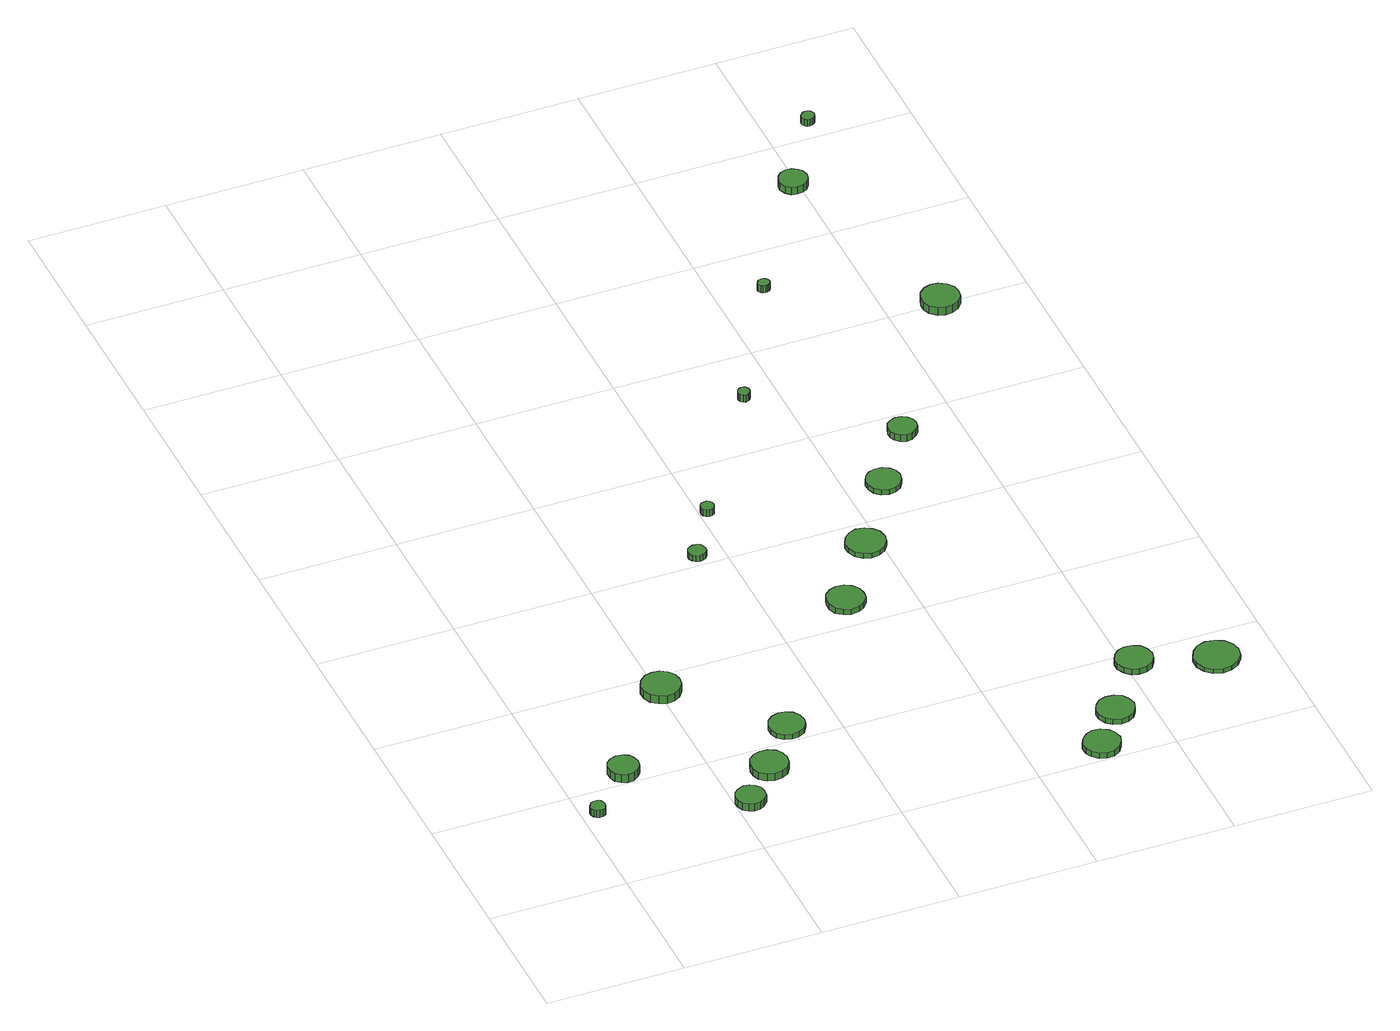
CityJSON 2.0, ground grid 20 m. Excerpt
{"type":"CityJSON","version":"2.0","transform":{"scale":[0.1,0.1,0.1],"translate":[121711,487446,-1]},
"CityObjects":{
"tree1":{"type":"SolitaryVegetationObject","attributes":{"function":"something"},"geometry":[{"type":"MultiSurface","lod":"1","boundaries":[[[0,1,2,3,4,5,6,7,8,9,10,11,12,13,14]],[[15,16,17,18,19,20,21,22,23,24,25,26,27,28,29]],[[0,29,28,1]],[[1,28,27,2]],[[2,27,26,3]],[[3,26,25,4]],[[4,25,24,5]],[[5,24,23,6]],[[6,23,22,7]],[[7,22,21,8]],[[8,21,20,9]],[[9,20,19,10]],[[10,19,18,11]],[[11,18,17,12]],[[12,17,16,13]],[[13,16,15,14]],[[14,15,29,0]]]}]},
"tree2":{"type":"SolitaryVegetationObject","attributes":{"function":"something"},"geometry":[{"type":"MultiSurface","lod":"1","boundaries":[[[30,31,32,33,34,35,36,37,38,39,40,41,42,43,44]],[[45,46,47,48,49,50,51,52,53,54,55,56,57,58,59]],[[30,59,58,31]],[[31,58,57,32]],[[32,57,56,33]],[[33,56,55,34]],[[34,55,54,35]],[[35,54,53,36]],[[36,53,52,37]],[[37,52,51,38]],[[38,51,50,39]],[[39,50,49,40]],[[40,49,48,41]],[[41,48,47,42]],[[42,47,46,43]],[[43,46,45,44]],[[44,45,59,30]]]}]},
"tree3":{"type":"SolitaryVegetationObject","attributes":{"function":"something"},"geometry":[{"type":"MultiSurface","lod":"1","boundaries":[[[60,61,62,63,64,65,66,67,68,69,70,71,72,73,74]],[[75,76,77,78,79,80,81,82,83,84,85,86,87,88,89]],[[60,89,88,61]],[[61,88,87,62]],[[62,87,86,63]],[[63,86,85,64]],[[64,85,84,65]],[[65,84,83,66]],[[66,83,82,67]],[[67,82,81,68]],[[68,81,80,69]],[[69,80,79,70]],[[70,79,78,71]],[[71,78,77,72]],[[72,77,76,73]],[[73,76,75,74]],[[74,75,89,60]]]}]},
"tree4":{"type":"SolitaryVegetationObject","attributes":{"function":"something"},"geometry":[{"type":"MultiSurface","lod":"1","boundaries":[[[90,91,92,93,94,95,96,97,98,99,100,101,102,103,104]],[[105,106,107,108,109,110,111,112,113,114,115,116,117,118,119]],[[90,119,118,91]],[[91,118,117,92]],[[92,117,116,93]],[[93,116,115,94]],[[94,115,114,95]],[[95,114,113,96]],[[96,113,112,97]],[[97,112,111,98]],[[98,111,110,99]],[[99,110,109,100]],[[100,109,108,101]],[[101,108,107,102]],[[102,107,106,103]],[[103,106,105,104]],[[104,105,119,90]]]}]},
"tree5":{"type":"SolitaryVegetationObject","attributes":{"function":"something"},"geometry":[{"type":"MultiSurface","lod":"1","boundaries":[[[120,121,122,123,124,125,126,127,128,129,130,131,132,133,134]],[[135,136,137,138,139,140,141,142,143,144,145,146,147,148,149]],[[120,149,148,121]],[[121,148,147,122]],[[122,147,146,123]],[[123,146,145,124]],[[124,145,144,125]],[[125,144,143,126]],[[126,143,142,127]],[[127,142,141,128]],[[128,141,140,129]],[[129,140,139,130]],[[130,139,138,131]],[[131,138,137,132]],[[132,137,136,133]],[[133,136,135,134]],[[134,135,149,120]]]}]},
"tree6":{"type":"SolitaryVegetationObject","attributes":{"function":"something"},"geometry":[{"type":"MultiSurface","lod":"1","boundaries":[[[150,151,152,153,154,155,156,157,158,159,160,161,162,163,164]],[[165,166,167,168,169,170,171,172,173,174,175,176,177,178,179]],[[150,179,178,151]],[[151,178,177,152]],[[152,177,176,153]],[[153,176,175,154]],[[154,175,174,155]],[[155,174,173,156]],[[156,173,172,157]],[[157,172,171,158]],[[158,171,170,159]],[[159,170,169,160]],[[160,169,168,161]],[[161,168,167,162]],[[162,167,166,163]],[[163,166,165,164]],[[164,165,179,150]]]}]},
"tree7":{"type":"SolitaryVegetationObject","attributes":{"function":"something"},"geometry":[{"type":"MultiSurface","lod":"1","boundaries":[[[180,181,182,183,184,185,186,187,188,189,190,191,192,193,194]],[[195,196,197,198,199,200,201,202,203,204,205,206,207,208,209]],[[180,209,208,181]],[[181,208,207,182]],[[182,207,206,183]],[[183,206,205,184]],[[184,205,204,185]],[[185,204,203,186]],[[186,203,202,187]],[[187,202,201,188]],[[188,201,200,189]],[[189,200,199,190]],[[190,199,198,191]],[[191,198,197,192]],[[192,197,196,193]],[[193,196,195,194]],[[194,195,209,180]]]}]},
"tree8":{"type":"SolitaryVegetationObject","attributes":{"function":"something"},"geometry":[{"type":"MultiSurface","lod":"1","boundaries":[[[210,211,212,213,214,215,216,217,218,219,220,221,222,223,224]],[[225,226,227,228,229,230,231,232,233,234,235,236,237,238,239]],[[210,239,238,211]],[[211,238,237,212]],[[212,237,236,213]],[[213,236,235,214]],[[214,235,234,215]],[[215,234,233,216]],[[216,233,232,217]],[[217,232,231,218]],[[218,231,230,219]],[[219,230,229,220]],[[220,229,228,221]],[[221,228,227,222]],[[222,227,226,223]],[[223,226,225,224]],[[224,225,239,210]]]}]},
"tree9":{"type":"SolitaryVegetationObject","attributes":{"function":"something"},"geometry":[{"type":"MultiSurface","lod":"1","boundaries":[[[240,241,242,243,244,245,246,247,248,249,250,251,252,253,254]],[[255,256,257,258,259,260,261,262,263,264,265,266,267,268,269]],[[240,269,268,241]],[[241,268,267,242]],[[242,267,266,243]],[[243,266,265,244]],[[244,265,264,245]],[[245,264,263,246]],[[246,263,262,247]],[[247,262,261,248]],[[248,261,260,249]],[[249,260,259,250]],[[250,259,258,251]],[[251,258,257,252]],[[252,257,256,253]],[[253,256,255,254]],[[254,255,269,240]]]}]},
"tree10":{"type":"SolitaryVegetationObject","attributes":{"function":"something"},"geometry":[{"type":"MultiSurface","lod":"1","boundaries":[[[270,271,272,273,274,275,276,277,278,279,280,281,282,283,284]],[[285,286,287,288,289,290,291,292,293,294,295,296,297,298,299]],[[270,299,298,271]],[[271,298,297,272]],[[272,297,296,273]],[[273,296,295,274]],[[274,295,294,275]],[[275,294,293,276]],[[276,293,292,277]],[[277,292,291,278]],[[278,291,290,279]],[[279,290,289,280]],[[280,289,288,281]],[[281,288,287,282]],[[282,287,286,283]],[[283,286,285,284]],[[284,285,299,270]]]}]},
"tree11":{"type":"SolitaryVegetationObject","attributes":{"function":"something"},"geometry":[{"type":"MultiSurface","lod":"1","boundaries":[[[300,301,302,303,304,305,306,307,308,309,310,311,312,313,314]],[[315,316,317,318,319,320,321,322,323,324,325,326,327,328,329]],[[300,329,328,301]],[[301,328,327,302]],[[302,327,326,303]],[[303,326,325,304]],[[304,325,324,305]],[[305,324,323,306]],[[306,323,322,307]],[[307,322,321,308]],[[308,321,320,309]],[[309,320,319,310]],[[310,319,318,311]],[[311,318,317,312]],[[312,317,316,313]],[[313,316,315,314]],[[314,315,329,300]]]}]},
"tree12":{"type":"SolitaryVegetationObject","attributes":{"function":"something"},"geometry":[{"type":"MultiSurface","lod":"1","boundaries":[[[330,331,332,333,334,335,336,337,338,339,340,341,342,343,344]],[[345,346,347,348,349,350,351,352,353,354,355,356,357,358,359]],[[330,359,358,331]],[[331,358,357,332]],[[332,357,356,333]],[[333,356,355,334]],[[334,355,354,335]],[[335,354,353,336]],[[336,353,352,337]],[[337,352,351,338]],[[338,351,350,339]],[[339,350,349,340]],[[340,349,348,341]],[[341,348,347,342]],[[342,347,346,343]],[[343,346,345,344]],[[344,345,359,330]]]}]},
"tree13":{"type":"SolitaryVegetationObject","attributes":{"function":"something"},"geometry":[{"type":"MultiSurface","lod":"1","boundaries":[[[360,361,362,363,364,365,366,367,368,369,370,371,372,373,374]],[[375,376,377,378,379,380,381,382,383,384,385,386,387,388,389]],[[360,389,388,361]],[[361,388,387,362]],[[362,387,386,363]],[[363,386,385,364]],[[364,385,384,365]],[[365,384,383,366]],[[366,383,382,367]],[[367,382,381,368]],[[368,381,380,369]],[[369,380,379,370]],[[370,379,378,371]],[[371,378,377,372]],[[372,377,376,373]],[[373,376,375,374]],[[374,375,389,360]]]}]},
"tree14":{"type":"SolitaryVegetationObject","attributes":{"function":"something"},"geometry":[{"type":"MultiSurface","lod":"1","boundaries":[[[390,391,392,393,394,395,396,397,398,399,400,401,402,403,404]],[[405,406,407,408,409,410,411,412,413,414,415,416,417,418,419]],[[390,419,418,391]],[[391,418,417,392]],[[392,417,416,393]],[[393,416,415,394]],[[394,415,414,395]],[[395,414,413,396]],[[396,413,412,397]],[[397,412,411,398]],[[398,411,410,399]],[[399,410,409,400]],[[400,409,408,401]],[[401,408,407,402]],[[402,407,406,403]],[[403,406,405,404]],[[404,405,419,390]]]}]},
"tree15":{"type":"SolitaryVegetationObject","attributes":{"function":"something"},"geometry":[{"type":"MultiSurface","lod":"1","boundaries":[[[420,421,422,423,424,425,426,427,428,429,430,431,432,433,434]],[[435,436,437,438,439,440,441,442,443,444,445,446,447,448,449]],[[420,449,448,421]],[[421,448,447,422]],[[422,447,446,423]],[[423,446,445,424]],[[424,445,444,425]],[[425,444,443,426]],[[426,443,442,427]],[[427,442,441,428]],[[428,441,440,429]],[[429,440,439,430]],[[430,439,438,431]],[[431,438,437,432]],[[432,437,436,433]],[[433,436,435,434]],[[434,435,449,420]]]}]},
"tree16":{"type":"SolitaryVegetationObject","attributes":{"function":"something"},"geometry":[{"type":"MultiSurface","lod":"1","boundaries":[[[450,451,452,453,454,455,456,457,458,459,460,461,462,463,464]],[[465,466,467,468,469,470,471,472,473,474,475,476,477,478,479]],[[450,479,478,451]],[[451,478,477,452]],[[452,477,476,453]],[[453,476,475,454]],[[454,475,474,455]],[[455,474,473,456]],[[456,473,472,457]],[[457,472,471,458]],[[458,471,470,459]],[[459,470,469,460]],[[460,469,468,461]],[[461,468,467,462]],[[462,467,466,463]],[[463,466,465,464]],[[464,465,479,450]]]}]},
"tree17":{"type":"SolitaryVegetationObject","attributes":{"function":"something"},"geometry":[{"type":"MultiSurface","lod":"1","boundaries":[[[480,481,482,483,484,485,486,487,488,489,490,491,492,493,494]],[[495,496,497,498,499,500,501,502,503,504,505,506,507,508,509]],[[480,509,508,481]],[[481,508,507,482]],[[482,507,506,483]],[[483,506,505,484]],[[484,505,504,485]],[[485,504,503,486]],[[486,503,502,487]],[[487,502,501,488]],[[488,501,500,489]],[[489,500,499,490]],[[490,499,498,491]],[[491,498,497,492]],[[492,497,496,493]],[[493,496,495,494]],[[494,495,509,480]]]}]},
"tree18":{"type":"SolitaryVegetationObject","attributes":{"function":"something"},"geometry":[{"type":"MultiSurface","lod":"1","boundaries":[[[510,511,512,513,514,515,516,517,518,519,520,521,522,523,524]],[[525,526,527,528,529,530,531,532,533,534,535,536,537,538,539]],[[510,539,538,511]],[[511,538,537,512]],[[512,537,536,513]],[[513,536,535,514]],[[514,535,534,515]],[[515,534,533,516]],[[516,533,532,517]],[[517,532,531,518]],[[518,531,530,519]],[[519,530,529,520]],[[520,529,528,521]],[[521,528,527,522]],[[522,527,526,523]],[[523,526,525,524]],[[524,525,539,510]]]}]},
"tree19":{"type":"SolitaryVegetationObject","attributes":{"function":"something"},"geometry":[{"type":"MultiSurface","lod":"1","boundaries":[[[540,541,542,543,544,545,546,547,548,549,550,551,552,553,554]],[[555,556,557,558,559,560,561,562,563,564,565,566,567,568,569]],[[540,569,568,541]],[[541,568,567,542]],[[542,567,566,543]],[[543,566,565,544]],[[544,565,564,545]],[[545,564,563,546]],[[546,563,562,547]],[[547,562,561,548]],[[548,561,560,549]],[[549,560,559,550]],[[550,559,558,551]],[[551,558,557,552]],[[552,557,556,553]],[[553,556,555,554]],[[554,555,569,540]]]}]},
"tree20":{"type":"SolitaryVegetationObject","attributes":{"function":"something"},"geometry":[{"type":"MultiSurface","lod":"1","boundaries":[[[570,571,572,573,574,575,576,577,578,579,580,581,582,583,584]],[[585,586,587,588,589,590,591,592,593,594,595,596,597,598,599]],[[570,599,598,571]],[[571,598,597,572]],[[572,597,596,573]],[[573,596,595,574]],[[574,595,594,575]],[[575,594,593,576]],[[576,593,592,577]],[[577,592,591,578]],[[578,591,590,579]],[[579,590,589,580]],[[580,589,588,581]],[[581,588,587,582]],[[582,587,586,583]],[[583,586,585,584]],[[584,585,599,570]]]}]},
"tree21":{"type":"SolitaryVegetationObject","attributes":{"function":"something"},"geometry":[{"type":"MultiSurface","lod":"1","boundaries":[[[600,601,602,603,604,605,606,607,608,609,610,611,612,613,614]],[[615,616,617,618,619,620,621,622,623,624,625,626,627,628,629]],[[600,629,628,601]],[[601,628,627,602]],[[602,627,626,603]],[[603,626,625,604]],[[604,625,624,605]],[[605,624,623,606]],[[606,623,622,607]],[[607,622,621,608]],[[608,621,620,609]],[[609,620,619,610]],[[610,619,618,611]],[[611,618,617,612]],[[612,617,616,613]],[[613,616,615,614]],[[614,615,629,600]]]}]}
},
"vertices":[
[30,147,28],[29,151,28],[27,155,28],[23,157,28],[18,157,28],[14,156,28],[11,153,28],[9,149,28],[9,144,28],[11,140,28],[14,137,28],[18,136,28],[23,136,28],[27,138,28],[29,142,28],[29,142,16],[27,138,16],[23,136,16],[18,136,16],[14,137,16],[11,140,16],[9,144,16],[9,149,16],[11,153,16],[14,156,16],[18,157,16],[23,157,16],[27,155,16],[29,151,16],[30,147,16],
[108,217,26],[106,226,26],[101,234,26],[93,238,26],[84,239,26],[75,236,26],[68,230,26],[65,222,26],[65,213,26],[68,204,26],[75,198,26],[84,195,26],[93,196,26],[101,201,26],[106,208,26],[106,208,13],[101,201,13],[93,196,13],[84,195,13],[75,198,13],[68,204,13],[65,213,13],[65,222,13],[68,230,13],[75,236,13],[84,239,13],[93,238,13],[101,234,13],[106,226,13],[108,217,13],
[240,94,24],[239,103,24],[233,110,24],[226,114,24],[217,115,24],[209,112,24],[202,106,24],[199,98,24],[199,90,24],[202,82,24],[209,76,24],[217,73,24],[226,74,24],[233,78,24],[239,85,24],[239,85,12],[233,78,12],[226,74,12],[217,73,12],[209,76,12],[202,82,12],[199,90,12],[199,98,12],[202,106,12],[209,112,12],[217,115,12],[226,114,12],[233,110,12],[239,103,12],[240,94,12],
[231,367,21],[229,378,21],[222,387,21],[212,393,21],[201,394,21],[190,391,21],[181,383,21],[176,373,21],[176,361,21],[181,350,21],[190,343,21],[201,339,21],[212,340,21],[222,346,21],[229,355,21],[229,355,8],[222,346,8],[212,340,8],[201,339,8],[190,343,8],[181,350,8],[176,361,8],[176,373,8],[181,383,8],[190,391,8],[201,394,8],[212,393,8],[222,387,8],[229,378,8],[231,367,8],
[299,156,19],[297,167,19],[291,176,19],[281,181,19],[270,182,19],[260,179,19],[251,172,19],[247,161,19],[247,150,19],[251,140,19],[260,133,19],[270,130,19],[281,131,19],[291,136,19],[297,145,19],[297,145,7],[291,136,7],[281,131,7],[270,130,7],[260,133,7],[251,140,7],[247,150,7],[247,161,7],[251,172,7],[260,179,7],[270,182,7],[281,181,7],[291,176,7],[297,167,7],[299,156,7],
[354,229,15],[352,239,15],[346,248,15],[336,253,15],[326,254,15],[316,251,15],[308,244,15],[304,234,15],[304,224,15],[308,214,15],[316,207,15],[326,204,15],[336,205,15],[346,210,15],[352,219,15],[352,219,7],[346,210,7],[336,205,7],[326,204,7],[316,207,7],[308,214,7],[304,224,7],[304,234,7],[308,244,7],[316,251,7],[326,254,7],[336,253,7],[346,248,7],[352,239,7],[354,229,7],
[375,620,17],[374,626,17],[371,630,17],[366,632,17],[361,633,17],[356,631,17],[352,628,17],[350,623,17],[350,618,17],[352,613,17],[356,610,17],[361,608,17],[366,609,17],[371,611,17],[374,615,17],[374,615,7],[371,611,7],[366,609,7],[361,608,7],[356,610,7],[352,613,7],[350,618,7],[350,623,7],[352,628,7],[356,631,7],[361,633,7],[366,632,7],[371,630,7],[374,626,7],[375,620,7],
[422,704,18],[421,707,18],[419,711,18],[415,713,18],[411,713,18],[407,712,18],[404,709,18],[403,706,18],[403,702,18],[404,698,18],[407,695,18],[411,694,18],[415,694,18],[419,696,18],[421,700,18],[421,700,7],[419,696,7],[415,694,7],[411,694,7],[407,695,7],[404,698,7],[403,702,7],[403,706,7],[404,709,7],[407,712,7],[411,713,7],[415,713,7],[419,711,7],[421,707,7],[422,704,7],
[534,450,16],[532,461,16],[525,470,16],[516,476,16],[504,477,16],[494,474,16],[485,466,16],[481,456,16],[481,445,16],[485,434,16],[494,427,16],[504,423,16],[516,425,16],[525,430,16],[532,439,16],[532,439,7],[525,430,7],[516,425,7],[504,423,7],[494,427,7],[485,434,7],[481,445,7],[481,456,7],[485,466,7],[494,474,7],[504,477,7],[516,476,7],[525,470,7],[532,461,7],[534,450,7],
[730,28,16],[727,39,16],[721,48,16],[711,54,16],[700,55,16],[690,51,16],[682,44,16],[677,34,16],[677,23,16],[682,13,16],[690,6,16],[700,2,16],[711,3,16],[721,9,16],[727,18,16],[727,18,7],[721,9,7],[711,3,7],[700,2,7],[690,6,7],[682,13,7],[677,23,7],[677,34,7],[682,44,7],[690,51,7],[700,55,7],[711,54,7],[721,48,7],[727,39,7],[730,28,7],
[608,554,15],[606,566,15],[599,575,15],[589,581,15],[577,583,15],[566,579,15],[557,571,15],[552,560,15],[552,549,15],[557,538,15],[566,530,15],[577,526,15],[589,528,15],[599,533,15],[606,543,15],[606,543,7],[599,533,7],[589,528,7],[577,526,7],[566,530,7],[557,538,7],[552,549,7],[552,560,7],[557,571,7],[566,579,7],[577,583,7],[589,581,7],[599,575,7],[606,566,7],[608,554,7],
[776,90,15],[773,101,15],[767,111,15],[757,116,15],[746,117,15],[735,114,15],[727,106,15],[722,96,15],[722,85,15],[727,74,15],[735,67,15],[746,63,15],[757,65,15],[767,70,15],[773,79,15],[773,79,7],[767,70,7],[757,65,7],[746,63,7],[735,67,7],[727,74,7],[722,85,7],[722,96,7],[727,106,7],[735,114,7],[746,117,7],[757,116,7],[767,111,7],[773,101,7],[776,90,7],
[559,906,25],[558,910,25],[556,913,25],[553,915,25],[549,915,25],[546,914,25],[543,911,25],[542,908,25],[542,904,25],[543,901,25],[546,899,25],[549,897,25],[553,898,25],[556,900,25],[558,903,25],[558,903,13],[556,900,13],[553,898,13],[549,897,13],[546,899,13],[543,901,13],[542,904,13],[542,908,13],[543,911,13],[546,914,13],[549,915,13],[553,915,13],[556,913,13],[558,910,13],[559,906,13],
[679,670,15],[677,680,15],[671,688,15],[662,693,15],[652,694,15],[642,691,15],[634,684,15],[630,675,15],[630,665,15],[634,655,15],[642,648,15],[652,645,15],[662,646,15],[671,651,15],[677,660,15],[677,660,7],[671,651,7],[662,646,7],[652,645,7],[642,648,7],[634,655,7],[630,665,7],[630,675,7],[634,684,7],[642,691,7],[652,694,7],[662,693,7],[671,688,7],[677,680,7],[679,670,7],
[840,180,16],[837,191,16],[831,200,16],[821,205,16],[810,206,16],[800,203,16],[792,196,16],[787,186,16],[787,175,16],[792,165,16],[800,157,16],[810,154,16],[821,155,16],[831,160,16],[837,169,16],[837,169,7],[831,160,7],[821,155,7],[810,154,7],[800,157,7],[792,165,7],[787,175,7],[787,186,7],[792,196,7],[800,203,7],[810,206,7],[821,205,7],[831,200,7],[837,191,7],[840,180,7],
[741,763,18],[739,771,18],[734,778,18],[727,782,18],[718,783,18],[710,780,18],[704,775,18],[701,767,18],[701,758,18],[704,751,18],[710,745,18],[718,742,18],[727,743,18],[734,748,18],[739,754,18],[739,754,7],[734,748,7],[727,743,7],[718,742,7],[710,745,7],[704,751,7],[701,758,7],[701,767,7],[704,775,7],[710,780,7],[718,783,7],[727,782,7],[734,778,7],[739,771,7],[741,763,7],
[951,145,14],[948,158,14],[940,169,14],[928,175,14],[915,177,14],[902,173,14],[893,164,14],[887,152,14],[887,138,14],[893,126,14],[902,117,14],[915,113,14],[928,114,14],[940,121,14],[948,132,14],[948,132,7],[940,121,7],[928,114,7],[915,113,7],[902,117,7],[893,126,7],[887,138,7],[887,152,7],[893,164,7],[902,173,7],[915,177,7],[928,175,7],[940,169,7],[948,158,7],[951,145,7],
[676,1117,23],[675,1120,23],[673,1123,23],[670,1125,23],[667,1125,23],[663,1124,23],[661,1122,23],[659,1119,23],[659,1115,23],[661,1112,23],[663,1110,23],[667,1109,23],[670,1109,23],[673,1111,23],[675,1113,23],[675,1113,11],[673,1111,11],[670,1109,11],[667,1109,11],[663,1110,11],[661,1112,11],[659,1115,11],[659,1119,11],[661,1122,11],[663,1124,11],[667,1125,11],[670,1125,11],[673,1123,11],[675,1120,11],[676,1117,11],
[900,995,26],[898,1006,26],[891,1015,26],[881,1021,26],[870,1022,26],[860,1019,26],[851,1011,26],[847,1001,26],[847,990,26],[851,980,26],[860,972,26],[870,969,26],[881,970,26],[891,975,26],[898,984,26],[898,984,13],[891,975,13],[881,970,13],[870,969,13],[860,972,13],[851,980,13],[847,990,13],[847,1001,13],[851,1011,13],[860,1019,13],[870,1022,13],[881,1021,13],[891,1015,13],[898,1006,13],[900,995,13],
[814,1315,19],[812,1324,19],[807,1330,19],[800,1335,19],[791,1336,19],[783,1333,19],[777,1327,19],[773,1319,19],[773,1311,19],[777,1303,19],[783,1297,19],[791,1295,19],[800,1296,19],[807,1300,19],[812,1307,19],[812,1307,7],[807,1300,7],[800,1296,7],[791,1295,7],[783,1297,7],[777,1303,7],[773,1311,7],[773,1319,7],[777,1327,7],[783,1333,7],[791,1336,7],[800,1335,7],[807,1330,7],[812,1324,7],[814,1315,7],
[874,1434,19],[873,1438,19],[871,1441,19],[867,1443,19],[863,1443,19],[860,1442,19],[857,1439,19],[855,1436,19],[855,1432,19],[857,1428,19],[860,1425,19],[863,1424,19],[867,1425,19],[871,1427,19],[873,1430,19],[873,1430,8],[871,1427,8],[867,1425,8],[863,1424,8],[860,1425,8],[857,1428,8],[855,1432,8],[855,1436,8],[857,1439,8],[860,1442,8],[863,1443,8],[867,1443,8],[871,1441,8],[873,1438,8],[874,1434,8]
]}
